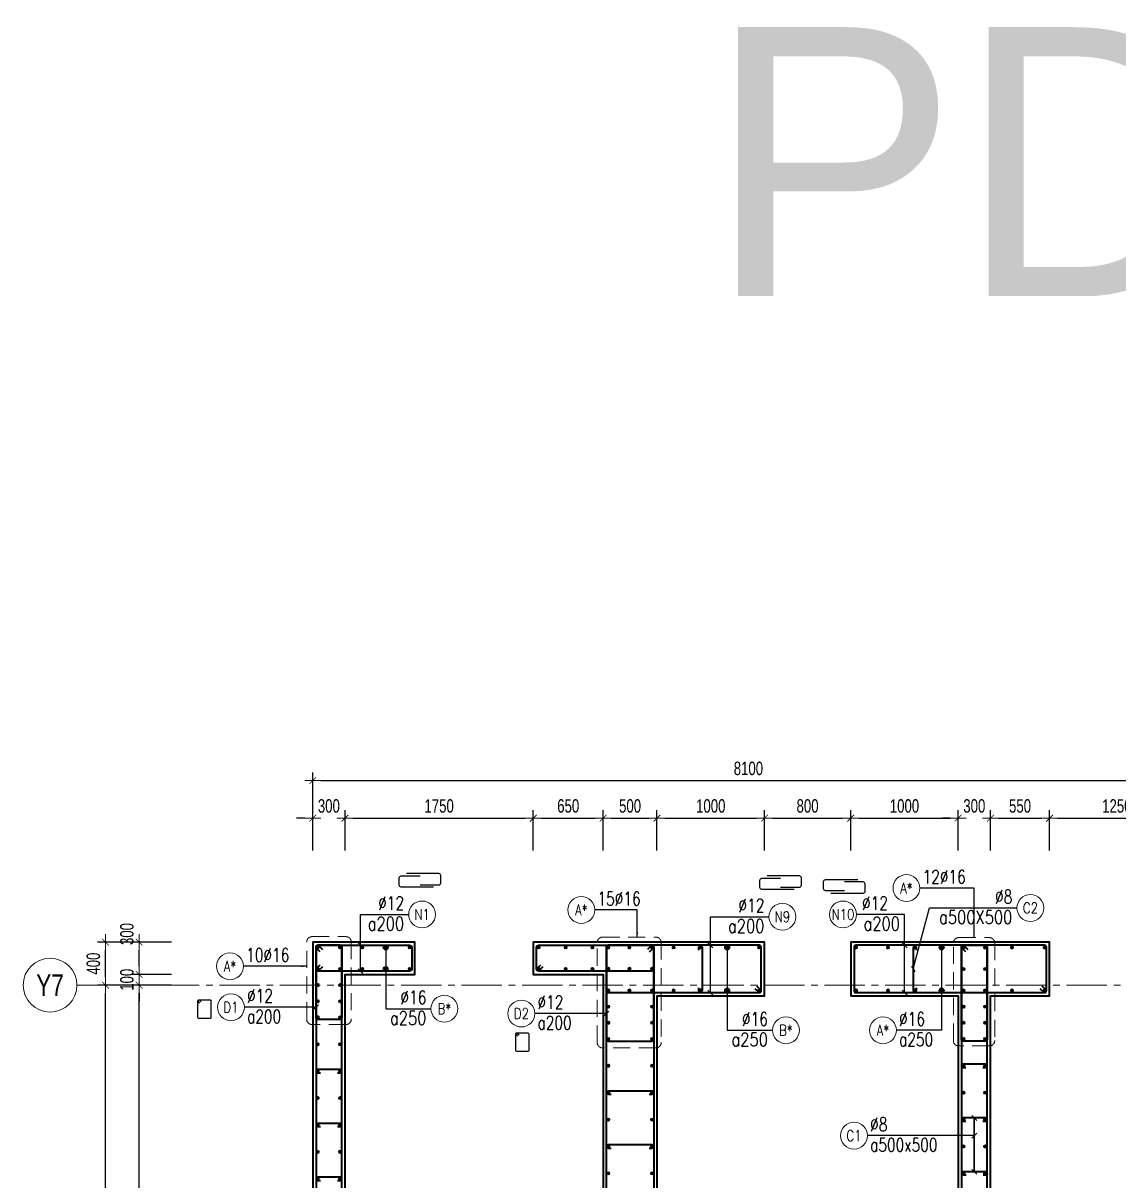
# Model space of a CAD drawing. Header units: millimetres. Extents: x 738475 to 1279438, y -34239 to 156422.
# Drawn here: x 1196735 to 1206921, y 145661 to 156422 of the extents above; entities that cross this region are included whole.
import ezdxf
from ezdxf.enums import TextEntityAlignment as Align

# ---------------------------------------------------------------- set-up
doc = ezdxf.new("R2010")
doc.units = ezdxf.units.MM
doc.header["$MEASUREMENT"] = 0
doc.linetypes.add('HIDDEN2', pattern=[4.7625, 3.175, -1.5875])
doc.linetypes.add('OF_Grid_1$0$CENTER2', pattern=[1.125, 0.75, -0.125, 0.125, -0.125])
doc.layers.get('0').update_dxf_attribs({"lineweight": 20})
doc.layers.get('Defpoints').update_dxf_attribs({"color": 151, "lineweight": 9})
for name, color, linetype, lineweight in [('KC-LEADER', 153, 'Continuous', 18), ('KC-THEP', 6, 'Continuous', 40), ('NDC_S_DIM', 1, 'Continuous', 15), ('NDC_S_ENG TEXT', 2, 'Continuous', 20), ('NDC_S_HIDDEN', 8, 'HIDDEN2', 13), ('NDC_S_LEADER', 1, 'Continuous', 15), ('NDC_S_REBAR', 4, 'Continuous', 35), ('NDC_S_STIRRUP', 4, 'Continuous', 40), ('NDC_S_VN TEXT', 7, 'Continuous', 20), ('NDC_S_WALL', 6, 'Continuous', 35), ('OF_Core wall_1.2(B1-19F)$0$NDC_S_WALL', 6, 'Continuous', 35), ('OF_Grid_1$0$NDC_S_AXIS', 5, 'OF_Grid_1$0$CENTER2', 13), ('OF_Grid_1$0$NDC_S_SYMBOL', 1, 'Continuous', 15), ('OF_Grid_1$0$NDC_S_TEXT SYMBOL', 7, 'Continuous', 20)]:
    doc.layers.add(name, color=color, linetype=linetype, lineweight=lineweight)
doc.layers.add('Leader', color=6, linetype='Continuous')
doc.layers.add('Ligature', color=1, linetype='Continuous')
doc.styles.add('NDC_ARIAL', font='arial.ttf', dxfattribs={"width": 0.85})
doc.styles.add('NDC_DIM', font='', dxfattribs={"width": 0.75})
doc.styles.add('NDC_EN TXT', font='romans.shx', dxfattribs={"width": 0.8})
doc.styles.add('OF_Grid_1$0$NDC_ANNO', font='', dxfattribs={"width": 0.8})
doc.styles.get("Standard").update_dxf_attribs({"font": 'arial.ttf'})
doc.styles.get('NDC_DIM').set_extended_font_data('Dotum')
doc.styles.get('OF_Grid_1$0$NDC_ANNO').set_extended_font_data('Dotum')
doc.dimstyles.new('NDC_1-50', dxfattribs={"dimscale": 50, "dimtxt": 2.5, "dimasz": 1, "dimexe": 1.5, "dimexo": 0, "dimgap": 0.8, "dimtad": 1, "dimdec": 0, "dimdsep": 46, "dimtxsty": 'NDC_ARIAL', "dimblk": 'DIMMARK', "dimcen": 49999.938995, "dimdle": 1.5, "dimclrd": 1, "dimclre": 1, "dimclrt": 3, "dimadec": 0, "dimazin": 0, "dimtfac": 1, "dimtdec": 0, "dimtix": 1, "dimtmove": 2, "dimatfit": 3, "dimfxl": 1, "dimarcsym": 0})
doc.dimstyles.new('NDC_dim_30', dxfattribs={"dimscale": 30, "dimtxt": 2.5, "dimasz": 1.5, "dimexe": 1.5, "dimexo": 2.5, "dimgap": 1, "dimtad": 1, "dimdec": 0, "dimzin": 0, "dimdsep": 46, "dimtxsty": 'NDC_DIM', "dimblk": 'DIMMARK', "dimcen": 0.09, "dimdle": 1.2, "dimclrd": 1, "dimclre": 1, "dimclrt": 3, "dimadec": 0, "dimazin": 0, "dimtfac": 1, "dimtdec": 0, "dimtix": 1, "dimtofl": 0, "dimtmove": 0, "dimatfit": 3, "dimfxl": 6, "dimfxlon": 1, "dimtolj": 1, "dimtzin": 0, "dimarcsym": 0})
doc.dimstyles.new('NDC_dim_50', dxfattribs={"dimscale": 50, "dimtxt": 2.5, "dimasz": 1.5, "dimexe": 1.5, "dimexo": 2.5, "dimgap": 1, "dimtad": 1, "dimdec": 0, "dimzin": 0, "dimdsep": 46, "dimtxsty": 'NDC_DIM', "dimblk": 'DIMMARK', "dimcen": 0.09, "dimdle": 1.2, "dimclrd": 1, "dimclre": 1, "dimclrt": 3, "dimadec": 0, "dimazin": 0, "dimtfac": 1, "dimtdec": 0, "dimtix": 1, "dimtofl": 0, "dimtmove": 0, "dimatfit": 3, "dimfxl": 6, "dimfxlon": 1, "dimtolj": 1, "dimtzin": 0, "dimarcsym": 0})

# ---------------------------------------------------------------- blocks, each defined once
blk = doc.blocks.new('THEP')
at = {"layer": 'KC-LEADER', "color": 6}
blk.add_circle((0, 0), 14, dxfattribs=at)
at = {"layer": 'KC-THEP'}
for p, q in [((-14, 0), (14, 0)), ((10, 10), (-10, -10)), ((-10, 10), (10, -10)), ((0, 14), (0, -14))]:
    blk.add_line(p, q, dxfattribs=at)
blk = doc.blocks.new('DIMMARK')
at = {"layer": 'NDC_S_DIM', "color": 1}
blk.add_line((-1.5, 0), (1, 0), dxfattribs=at)
at = {"layer": 'NDC_S_DIM', "color": 2, "const_width": 0.1}
blk.add_lwpolyline([(-0.42, -0.42), (0.42, 0.42)], dxfattribs=at)
blk = doc.blocks.new('*U13')
blk.add_circle((-2.5, 0), 2.5)
at = {"layer": 'NDC_S_VN TEXT', "color": 3, "style": 'NDC_EN TXT', "width": 0.75}
blk.add_attdef('DK1', (0.5, 0.85), '', height=2.5, dxfattribs=at)
at = {"layer": 'NDC_S_VN TEXT', "color": 7, "style": 'NDC_EN TXT', "width": 0.8}
blk.add_attdef('SH2', text='', height=2, dxfattribs=at).set_placement((-2.5, 0), align=Align.MIDDLE)
blk = doc.blocks.new('*U11')
blk.add_circle((-2.5, 0), 2.5)
at = {"layer": 'NDC_S_VN TEXT', "color": 3, "style": 'NDC_EN TXT', "width": 0.75}
for tag, p in [('DK1', (0.5, 0.85)), ('KC1', (0.5, -2.97))]:
    blk.add_attdef(tag, p, '', height=2.5, dxfattribs=at)
at = {"layer": 'NDC_S_VN TEXT', "color": 7, "style": 'NDC_EN TXT', "width": 0.8}
blk.add_attdef('SH2', text='', height=2, dxfattribs=at).set_placement((-2.5, 0), align=Align.MIDDLE)
blk = doc.blocks.new('*U10')
blk.add_circle((2.5, 0), 2.5)
at = {"layer": 'NDC_S_VN TEXT', "color": 3, "style": 'NDC_EN TXT'}
for tag, width, p in [('DK2', 0.75, (-0.85, 0.85)), ('KC2', 0.8, (-0.85, -2.97))]:
    blk.add_attdef(tag, text='', height=2.5, dxfattribs=dict(at, width=width)).set_placement(p, align=Align.RIGHT)
at = {"layer": 'NDC_S_VN TEXT', "color": 7, "style": 'NDC_EN TXT', "width": 0.8}
blk.add_attdef('SH3', text='', height=2, dxfattribs=at).set_placement((2.5, 0), align=Align.MIDDLE)
blk = doc.blocks.new('A$C72321851')
at = {"layer": 'Ligature'}
for points in [[(-61, -129), (-61, 171, -0.414214), (-43, 189), (26, 189, -0.414214), (43, 171), (43, -4)], [(-40, -4), (-40, -180, 0.414214), (-22, -197), (47, -197, 0.414214), (65, -180), (65, 121)]]:
    blk.add_lwpolyline(points, format="xyb", dxfattribs=at)
blk = doc.blocks.new('*U36')
at = {"layer": 'KC-THEP', "rotation": 9.668564436380946}
blk.add_blockref('THEP', (-100, 0), dxfattribs=at)
at = {"layer": 'KC-THEP', "xscale": -1, "rotation": 350.3314355636191}
blk.add_blockref('THEP', (100, 0), dxfattribs=at)
blk = doc.blocks.new('*U37')
at = {"layer": 'OF_Core wall_1.2(B1-19F)$0$NDC_S_WALL', "color": 0, "linetype": 'ByBlock', "lineweight": -2, "transparency": 16777216}
for p in [(0, 0), (0, -250), (0, -500), (0, -750), (0, -1000)]:
    blk.add_blockref('*U36', p, dxfattribs=at)
blk = doc.blocks.new('*U12')
blk.add_circle((-2.5, 0), 2.5)
at = {"layer": 'NDC_S_VN TEXT', "color": 3, "style": 'NDC_EN TXT', "width": 0.75}
for tag, p in [('DK1', (0.5, 0.85)), ('KC1', (0.5, -2.97))]:
    blk.add_attdef(tag, p, '', height=2.5, dxfattribs=at)
at = {"layer": 'NDC_S_VN TEXT', "color": 7, "style": 'NDC_EN TXT', "width": 0.8}
blk.add_attdef('SH2', text='', height=2, dxfattribs=at).set_placement((-2.5, 0), align=Align.MIDDLE)
blk = doc.blocks.new('*D290')
at = {"layer": 'Defpoints', "color": 0, "transparency": 16777216}
for p in [(1197813, 147480), (1200057, 147480), (1200166, 135880)]:
    blk.add_point(p, dxfattribs=at)
at = {"layer": 'NDC_S_DIM', "color": 1, "lineweight": -2, "transparency": 16777216}
for p, q in [((1198113, 147480), (1197738, 147480)), ((1197813, 135955), (1197813, 147405)), ((1198113, 135880), (1197738, 135880))]:
    blk.add_line(p, q, dxfattribs=at)
at = {"layer": 'NDC_S_DIM', "color": 1, "lineweight": -2, "transparency": 16777216, "xscale": 75, "yscale": 75, "zscale": 75}
for p, rotation in [((1197813, 147480), 90), ((1197813, 135880), 270)]:
    blk.add_blockref('DIMMARK', p, dxfattribs=dict(at, rotation=rotation))
at = {"layer": 'NDC_S_DIM', "color": 3, "transparency": 16777216, "insert": (1197700, 141680), "char_height": 125, "attachment_point": 5, "rotation": 90, "style": 'NDC_DIM'}
blk.add_mtext('\\A1;11600', dxfattribs=at)
blk = doc.blocks.new('*D291')
at = {"layer": 'Defpoints', "color": 0, "transparency": 16777216}
for p in [(1199727, 149032), (1199427, 147699), (1199727, 147399)]:
    blk.add_point(p, dxfattribs=at)
at = {"layer": 'NDC_S_DIM', "color": 1, "lineweight": -2, "transparency": 16777216}
for p, q in [((1199427, 148732), (1199427, 149107)), ((1199727, 148732), (1199727, 149107)), ((1199352, 149032), (1199277, 149032)), ((1199802, 149032), (1199877, 149032))]:
    blk.add_line(p, q, dxfattribs=at)
at = {"layer": 'NDC_S_DIM', "color": 1, "lineweight": -2, "transparency": 16777216, "xscale": 75, "yscale": 75, "zscale": 75}
blk.add_blockref('DIMMARK', (1199427, 149032), dxfattribs=at)
at = {"layer": 'NDC_S_DIM', "color": 1, "lineweight": -2, "transparency": 16777216, "xscale": 75, "yscale": 75, "zscale": 75, "rotation": 180}
blk.add_blockref('DIMMARK', (1199727, 149032), dxfattribs=at)
at = {"layer": 'NDC_S_DIM', "color": 3, "transparency": 16777216, "insert": (1199577, 149145), "char_height": 125, "attachment_point": 5, "style": 'NDC_DIM'}
blk.add_mtext('\\A1;300', dxfattribs=at)
blk = doc.blocks.new('*U15')
at = {"layer": 'OF_Grid_1$0$NDC_S_SYMBOL'}
blk.add_line((5, 0), (9, 0), dxfattribs=at)
blk.add_circle((0, 0), 5, dxfattribs=at)
at = {"layer": 'OF_Grid_1$0$NDC_S_TEXT SYMBOL', "color": 7, "style": 'OF_Grid_1$0$NDC_ANNO', "width": 0.8}
blk.add_attdef('GRID', text='', height=4, rotation=270, dxfattribs=at).set_placement((0, 0), align=Align.MIDDLE)
blk = doc.blocks.new('*D307')
at = {"layer": 'Defpoints', "color": 0, "ltscale": 200, "transparency": 16777216}
for p in [(1207527, 149382), (1199427, 147828), (1207527, 147259)]:
    blk.add_point(p, dxfattribs=at)
at = {"layer": 'NDC_S_DIM', "color": 1, "lineweight": -2, "ltscale": 200, "transparency": 16777216}
for p, q in [((1199427, 149082), (1199427, 149457)), ((1199502, 149382), (1207452, 149382)), ((1207527, 149082), (1207527, 149457))]:
    blk.add_line(p, q, dxfattribs=at)
at = {"layer": 'NDC_S_DIM', "color": 1, "lineweight": -2, "ltscale": 200, "transparency": 16777216, "xscale": 75, "yscale": 75, "zscale": 75, "rotation": 180}
blk.add_blockref('DIMMARK', (1199427, 149382), dxfattribs=at)
at = {"layer": 'NDC_S_DIM', "color": 1, "lineweight": -2, "ltscale": 200, "transparency": 16777216, "xscale": 75, "yscale": 75, "zscale": 75}
blk.add_blockref('DIMMARK', (1207527, 149382), dxfattribs=at)
at = {"layer": 'NDC_S_DIM', "color": 3, "ltscale": 200, "transparency": 16777216, "insert": (1203477, 149494), "char_height": 125, "attachment_point": 5, "style": 'NDC_DIM'}
blk.add_mtext('\\A1;8100', dxfattribs=at)
blk = doc.blocks.new('*D309')
at = {"layer": 'Defpoints', "color": 0, "ltscale": 200, "transparency": 16777216}
for p in [(1197813, 147580), (1199727, 147580), (1200057, 147480)]:
    blk.add_point(p, dxfattribs=at)
at = {"layer": 'NDC_S_DIM', "color": 1, "lineweight": -2, "ltscale": 200, "transparency": 16777216}
for p, q in [((1197813, 147655), (1197813, 147730)), ((1198113, 147580), (1197738, 147580)), ((1198113, 147480), (1197738, 147480)), ((1197813, 147405), (1197813, 147330))]:
    blk.add_line(p, q, dxfattribs=at)
at = {"layer": 'NDC_S_DIM', "color": 1, "lineweight": -2, "ltscale": 200, "transparency": 16777216, "xscale": 75, "yscale": 75, "zscale": 75}
for p, rotation in [((1197813, 147580), 270), ((1197813, 147480), 90)]:
    blk.add_blockref('DIMMARK', p, dxfattribs=dict(at, rotation=rotation))
at = {"layer": 'NDC_S_DIM', "color": 3, "ltscale": 200, "transparency": 16777216, "insert": (1197700, 147530), "char_height": 125, "attachment_point": 5, "rotation": 90, "style": 'NDC_DIM'}
blk.add_mtext('\\A1;100', dxfattribs=at)
blk = doc.blocks.new('*D310')
at = {"layer": 'Defpoints', "color": 0, "ltscale": 200, "transparency": 16777216}
for p in [(1197813, 147880), (1199427, 147880), (1199727, 147580)]:
    blk.add_point(p, dxfattribs=at)
at = {"layer": 'NDC_S_DIM', "color": 1, "lineweight": -2, "ltscale": 200, "transparency": 16777216}
for p, q in [((1198113, 147880), (1197738, 147880)), ((1197813, 147655), (1197813, 147805)), ((1198113, 147580), (1197738, 147580))]:
    blk.add_line(p, q, dxfattribs=at)
at = {"layer": 'NDC_S_DIM', "color": 1, "lineweight": -2, "ltscale": 200, "transparency": 16777216, "xscale": 75, "yscale": 75, "zscale": 75}
for p, rotation in [((1197813, 147880), 90), ((1197813, 147580), 270)]:
    blk.add_blockref('DIMMARK', p, dxfattribs=dict(at, rotation=rotation))
at = {"layer": 'NDC_S_DIM', "color": 3, "ltscale": 200, "transparency": 16777216, "insert": (1197700, 147955), "char_height": 125, "attachment_point": 5, "rotation": 90, "style": 'NDC_DIM'}
blk.add_mtext('\\A1;300', dxfattribs=at)
blk = doc.blocks.new('*D314')
at = {"layer": 'Defpoints', "color": 0, "ltscale": 200, "transparency": 16777216}
for p in [(1197500, 147480), (1199541, 147480), (1199541, 135880)]:
    blk.add_point(p, dxfattribs=at)
at = {"layer": 'NDC_S_DIM', "color": 1, "lineweight": -2, "ltscale": 200, "transparency": 16777216}
for p, q in [((1197800, 147480), (1197425, 147480)), ((1197500, 135955), (1197500, 147405)), ((1197800, 135880), (1197425, 135880))]:
    blk.add_line(p, q, dxfattribs=at)
at = {"layer": 'NDC_S_DIM', "color": 1, "lineweight": -2, "ltscale": 200, "transparency": 16777216, "xscale": 75, "yscale": 75, "zscale": 75}
for p, rotation in [((1197500, 147480), 90), ((1197500, 135880), 270)]:
    blk.add_blockref('DIMMARK', p, dxfattribs=dict(at, rotation=rotation))
at = {"layer": 'NDC_S_DIM', "color": 3, "ltscale": 200, "transparency": 16777216, "insert": (1197388, 141680), "char_height": 125, "attachment_point": 5, "rotation": 90, "style": 'NDC_DIM'}
blk.add_mtext('\\A1;11600', dxfattribs=at)
blk = doc.blocks.new('*D315')
at = {"layer": 'Defpoints', "color": 0, "ltscale": 200, "transparency": 16777216}
for p in [(1197500, 147880), (1199427, 147880), (1199541, 147480)]:
    blk.add_point(p, dxfattribs=at)
at = {"layer": 'NDC_S_DIM', "color": 1, "lineweight": -2, "ltscale": 200, "transparency": 16777216}
for p, q in [((1197800, 147880), (1197425, 147880)), ((1197500, 147555), (1197500, 147805)), ((1197800, 147480), (1197425, 147480))]:
    blk.add_line(p, q, dxfattribs=at)
at = {"layer": 'NDC_S_DIM', "color": 1, "lineweight": -2, "ltscale": 200, "transparency": 16777216, "xscale": 75, "yscale": 75, "zscale": 75}
for p, rotation in [((1197500, 147880), 90), ((1197500, 147480), 270)]:
    blk.add_blockref('DIMMARK', p, dxfattribs=dict(at, rotation=rotation))
at = {"layer": 'NDC_S_DIM', "color": 3, "ltscale": 200, "transparency": 16777216, "insert": (1197388, 147680), "char_height": 125, "attachment_point": 5, "rotation": 90, "style": 'NDC_DIM'}
blk.add_mtext('\\A1;400', dxfattribs=at)
blk = doc.blocks.new('*D323')
at = {"layer": 'Defpoints', "color": 0, "ltscale": 200, "transparency": 16777216}
for p in [(1201477, 149032), (1201477, 147880), (1199727, 147399)]:
    blk.add_point(p, dxfattribs=at)
at = {"layer": 'NDC_S_DIM', "color": 1, "lineweight": -2, "ltscale": 200, "transparency": 16777216}
for p, q in [((1199727, 148732), (1199727, 149107)), ((1201477, 148732), (1201477, 149107)), ((1199802, 149032), (1201402, 149032))]:
    blk.add_line(p, q, dxfattribs=at)
at = {"layer": 'NDC_S_DIM', "color": 1, "lineweight": -2, "ltscale": 200, "transparency": 16777216, "xscale": 75, "yscale": 75, "zscale": 75, "rotation": 180}
blk.add_blockref('DIMMARK', (1199727, 149032), dxfattribs=at)
at = {"layer": 'NDC_S_DIM', "color": 1, "lineweight": -2, "ltscale": 200, "transparency": 16777216, "xscale": 75, "yscale": 75, "zscale": 75}
blk.add_blockref('DIMMARK', (1201477, 149032), dxfattribs=at)
at = {"layer": 'NDC_S_DIM', "color": 3, "ltscale": 200, "transparency": 16777216, "insert": (1200602, 149145), "char_height": 125, "attachment_point": 5, "style": 'NDC_DIM'}
blk.add_mtext('\\A1;1750', dxfattribs=at)
blk = doc.blocks.new('*D324')
at = {"layer": 'Defpoints', "color": 0, "ltscale": 200, "transparency": 16777216}
for p in [(1202127, 149032), (1201477, 147880), (1202127, 147580)]:
    blk.add_point(p, dxfattribs=at)
at = {"layer": 'NDC_S_DIM', "color": 1, "lineweight": -2, "ltscale": 200, "transparency": 16777216}
for p, q in [((1201477, 148732), (1201477, 149107)), ((1202127, 148732), (1202127, 149107)), ((1201552, 149032), (1202052, 149032))]:
    blk.add_line(p, q, dxfattribs=at)
at = {"layer": 'NDC_S_DIM', "color": 1, "lineweight": -2, "ltscale": 200, "transparency": 16777216, "xscale": 75, "yscale": 75, "zscale": 75, "rotation": 180}
blk.add_blockref('DIMMARK', (1201477, 149032), dxfattribs=at)
at = {"layer": 'NDC_S_DIM', "color": 1, "lineweight": -2, "ltscale": 200, "transparency": 16777216, "xscale": 75, "yscale": 75, "zscale": 75}
blk.add_blockref('DIMMARK', (1202127, 149032), dxfattribs=at)
at = {"layer": 'NDC_S_DIM', "color": 3, "ltscale": 200, "transparency": 16777216, "insert": (1201802, 149145), "char_height": 125, "attachment_point": 5, "style": 'NDC_DIM'}
blk.add_mtext('\\A1;650', dxfattribs=at)
blk = doc.blocks.new('*D325')
at = {"layer": 'Defpoints', "color": 0, "ltscale": 200, "transparency": 16777216}
for p in [(1202627, 149032), (1202127, 147580), (1202627, 147380)]:
    blk.add_point(p, dxfattribs=at)
at = {"layer": 'NDC_S_DIM', "color": 1, "lineweight": -2, "ltscale": 200, "transparency": 16777216}
for p, q in [((1202127, 148732), (1202127, 149107)), ((1202627, 148732), (1202627, 149107)), ((1202202, 149032), (1202552, 149032))]:
    blk.add_line(p, q, dxfattribs=at)
at = {"layer": 'NDC_S_DIM', "color": 1, "lineweight": -2, "ltscale": 200, "transparency": 16777216, "xscale": 75, "yscale": 75, "zscale": 75, "rotation": 180}
blk.add_blockref('DIMMARK', (1202127, 149032), dxfattribs=at)
at = {"layer": 'NDC_S_DIM', "color": 1, "lineweight": -2, "ltscale": 200, "transparency": 16777216, "xscale": 75, "yscale": 75, "zscale": 75}
blk.add_blockref('DIMMARK', (1202627, 149032), dxfattribs=at)
at = {"layer": 'NDC_S_DIM', "color": 3, "ltscale": 200, "transparency": 16777216, "insert": (1202377, 149145), "char_height": 125, "attachment_point": 5, "style": 'NDC_DIM'}
blk.add_mtext('\\A1;500', dxfattribs=at)
blk = doc.blocks.new('*D326')
at = {"layer": 'Defpoints', "color": 0, "ltscale": 200, "transparency": 16777216}
for p in [(1203627, 149032), (1202627, 147380), (1203627, 147380)]:
    blk.add_point(p, dxfattribs=at)
at = {"layer": 'NDC_S_DIM', "color": 1, "lineweight": -2, "ltscale": 200, "transparency": 16777216}
for p, q in [((1202627, 148732), (1202627, 149107)), ((1203627, 148732), (1203627, 149107)), ((1202702, 149032), (1203552, 149032))]:
    blk.add_line(p, q, dxfattribs=at)
at = {"layer": 'NDC_S_DIM', "color": 1, "lineweight": -2, "ltscale": 200, "transparency": 16777216, "xscale": 75, "yscale": 75, "zscale": 75, "rotation": 180}
blk.add_blockref('DIMMARK', (1202627, 149032), dxfattribs=at)
at = {"layer": 'NDC_S_DIM', "color": 1, "lineweight": -2, "ltscale": 200, "transparency": 16777216, "xscale": 75, "yscale": 75, "zscale": 75}
blk.add_blockref('DIMMARK', (1203627, 149032), dxfattribs=at)
at = {"layer": 'NDC_S_DIM', "color": 3, "ltscale": 200, "transparency": 16777216, "insert": (1203127, 149145), "char_height": 125, "attachment_point": 5, "style": 'NDC_DIM'}
blk.add_mtext('\\A1;1000', dxfattribs=at)
blk = doc.blocks.new('*D327')
at = {"layer": 'Defpoints', "color": 0, "ltscale": 200, "transparency": 16777216}
for p in [(1204428, 149032), (1203627, 147380), (1204428, 147380)]:
    blk.add_point(p, dxfattribs=at)
at = {"layer": 'NDC_S_DIM', "color": 1, "lineweight": -2, "ltscale": 200, "transparency": 16777216}
for p, q in [((1203627, 148732), (1203627, 149107)), ((1204428, 148732), (1204428, 149107)), ((1203702, 149032), (1204353, 149032))]:
    blk.add_line(p, q, dxfattribs=at)
at = {"layer": 'NDC_S_DIM', "color": 1, "lineweight": -2, "ltscale": 200, "transparency": 16777216, "xscale": 75, "yscale": 75, "zscale": 75, "rotation": 180}
blk.add_blockref('DIMMARK', (1203627, 149032), dxfattribs=at)
at = {"layer": 'NDC_S_DIM', "color": 1, "lineweight": -2, "ltscale": 200, "transparency": 16777216, "xscale": 75, "yscale": 75, "zscale": 75}
blk.add_blockref('DIMMARK', (1204428, 149032), dxfattribs=at)
at = {"layer": 'NDC_S_DIM', "color": 3, "ltscale": 200, "transparency": 16777216, "insert": (1204027, 149145), "char_height": 125, "attachment_point": 5, "style": 'NDC_DIM'}
blk.add_mtext('\\A1;800', dxfattribs=at)
blk = doc.blocks.new('*D328')
at = {"layer": 'Defpoints', "color": 0, "ltscale": 200, "transparency": 16777216}
for p in [(1205427, 149032), (1204428, 147380), (1205427, 147380)]:
    blk.add_point(p, dxfattribs=at)
at = {"layer": 'NDC_S_DIM', "color": 1, "lineweight": -2, "ltscale": 200, "transparency": 16777216}
for p, q in [((1204428, 148732), (1204428, 149107)), ((1205427, 148732), (1205427, 149107)), ((1204503, 149032), (1205352, 149032))]:
    blk.add_line(p, q, dxfattribs=at)
at = {"layer": 'NDC_S_DIM', "color": 1, "lineweight": -2, "ltscale": 200, "transparency": 16777216, "xscale": 75, "yscale": 75, "zscale": 75, "rotation": 180}
blk.add_blockref('DIMMARK', (1204428, 149032), dxfattribs=at)
at = {"layer": 'NDC_S_DIM', "color": 1, "lineweight": -2, "ltscale": 200, "transparency": 16777216, "xscale": 75, "yscale": 75, "zscale": 75}
blk.add_blockref('DIMMARK', (1205427, 149032), dxfattribs=at)
at = {"layer": 'NDC_S_DIM', "color": 3, "ltscale": 200, "transparency": 16777216, "insert": (1204928, 149145), "char_height": 125, "attachment_point": 5, "style": 'NDC_DIM'}
blk.add_mtext('\\A1;1000', dxfattribs=at)
blk = doc.blocks.new('*D329')
at = {"layer": 'Defpoints', "color": 0, "ltscale": 200, "transparency": 16777216}
for p in [(1205727, 149032), (1205427, 147380), (1205727, 147380)]:
    blk.add_point(p, dxfattribs=at)
at = {"layer": 'NDC_S_DIM', "color": 1, "lineweight": -2, "ltscale": 200, "transparency": 16777216}
for p, q in [((1205427, 148732), (1205427, 149107)), ((1205727, 148732), (1205727, 149107)), ((1205352, 149032), (1205277, 149032)), ((1205802, 149032), (1205877, 149032))]:
    blk.add_line(p, q, dxfattribs=at)
at = {"layer": 'NDC_S_DIM', "color": 1, "lineweight": -2, "ltscale": 200, "transparency": 16777216, "xscale": 75, "yscale": 75, "zscale": 75}
blk.add_blockref('DIMMARK', (1205427, 149032), dxfattribs=at)
at = {"layer": 'NDC_S_DIM', "color": 1, "lineweight": -2, "ltscale": 200, "transparency": 16777216, "xscale": 75, "yscale": 75, "zscale": 75, "rotation": 180}
blk.add_blockref('DIMMARK', (1205727, 149032), dxfattribs=at)
at = {"layer": 'NDC_S_DIM', "color": 3, "ltscale": 200, "transparency": 16777216, "insert": (1205577, 149145), "char_height": 125, "attachment_point": 5, "style": 'NDC_DIM'}
blk.add_mtext('\\A1;300', dxfattribs=at)
blk = doc.blocks.new('*D330')
at = {"layer": 'Defpoints', "color": 0, "ltscale": 200, "transparency": 16777216}
for p in [(1206277, 149032), (1205727, 147380), (1206277, 147380)]:
    blk.add_point(p, dxfattribs=at)
at = {"layer": 'NDC_S_DIM', "color": 1, "lineweight": -2, "ltscale": 200, "transparency": 16777216}
for p, q in [((1205727, 148732), (1205727, 149107)), ((1206277, 148732), (1206277, 149107)), ((1205802, 149032), (1206202, 149032))]:
    blk.add_line(p, q, dxfattribs=at)
at = {"layer": 'NDC_S_DIM', "color": 1, "lineweight": -2, "ltscale": 200, "transparency": 16777216, "xscale": 75, "yscale": 75, "zscale": 75, "rotation": 180}
blk.add_blockref('DIMMARK', (1205727, 149032), dxfattribs=at)
at = {"layer": 'NDC_S_DIM', "color": 1, "lineweight": -2, "ltscale": 200, "transparency": 16777216, "xscale": 75, "yscale": 75, "zscale": 75}
blk.add_blockref('DIMMARK', (1206277, 149032), dxfattribs=at)
at = {"layer": 'NDC_S_DIM', "color": 3, "ltscale": 200, "transparency": 16777216, "insert": (1206002, 149145), "char_height": 125, "attachment_point": 5, "style": 'NDC_DIM'}
blk.add_mtext('\\A1;550', dxfattribs=at)
blk = doc.blocks.new('*D331')
at = {"layer": 'Defpoints', "color": 0, "ltscale": 200, "transparency": 16777216}
for p in [(1207527, 149032), (1207527, 147480), (1206277, 147380)]:
    blk.add_point(p, dxfattribs=at)
at = {"layer": 'NDC_S_DIM', "color": 1, "lineweight": -2, "ltscale": 200, "transparency": 16777216}
for p, q in [((1206277, 148732), (1206277, 149107)), ((1207527, 148732), (1207527, 149107)), ((1206352, 149032), (1207452, 149032))]:
    blk.add_line(p, q, dxfattribs=at)
at = {"layer": 'NDC_S_DIM', "color": 1, "lineweight": -2, "ltscale": 200, "transparency": 16777216, "xscale": 75, "yscale": 75, "zscale": 75, "rotation": 180}
blk.add_blockref('DIMMARK', (1206277, 149032), dxfattribs=at)
at = {"layer": 'NDC_S_DIM', "color": 1, "lineweight": -2, "ltscale": 200, "transparency": 16777216, "xscale": 75, "yscale": 75, "zscale": 75}
blk.add_blockref('DIMMARK', (1207527, 149032), dxfattribs=at)
at = {"layer": 'NDC_S_DIM', "color": 3, "ltscale": 200, "transparency": 16777216, "insert": (1206902, 149145), "char_height": 125, "attachment_point": 5, "style": 'NDC_DIM'}
blk.add_mtext('\\A1;1250', dxfattribs=at)

msp = doc.modelspace()

# ---------------------------------------------------------------- linework, layer by layer
at = {"layer": 'Ligature'}
for points in [[(1198378.625, 147313.596), (1198362.659, 147329.562, -0.668178638), (1198368.432, 147343.5), (1198473.061, 147343.5, -0.414213562), (1198481.226, 147335.335), (1198481.226, 147178.227, -0.414213562), (1198473.061, 147170.063), (1198368.432, 147170.063, -0.414213562), (1198360.267, 147178.227), (1198360.267, 147335.335, -0.668178638), (1198374.205, 147341.108), (1198390.171, 147325.142)], [(1201333.104, 147005.932), (1201317.138, 147021.898, -0.668178638), (1201322.911, 147035.836), (1201427.54, 147035.836, -0.414213562), (1201435.705, 147027.671), (1201435.705, 146870.564, -0.414213562), (1201427.54, 146862.399), (1201322.911, 146862.399, -0.414213562), (1201314.746, 146870.564), (1201314.746, 147027.671, -0.668178638), (1201328.685, 147033.445), (1201344.651, 147017.479)]]:
    msp.add_lwpolyline(points, format="xyb", dxfattribs=at)
at = {"layer": 'NDC_S_HIDDEN', "ltscale": 50}
for points in [[(1199420.981, 147930.88), (1199735.353, 147930.88, -0.414213562), (1199785.353, 147880.88), (1199785.353, 147163.851, -0.414213562), (1199735.353, 147113.851), (1199420.981, 147113.851, -0.414213562), (1199370.981, 147163.851), (1199370.981, 147880.88, -0.414213562)], [(1202121.498, 147926.333), (1202616.222, 147926.333, -0.414213562), (1202666.222, 147876.333), (1202666.222, 146946.238, -0.414213562), (1202616.222, 146896.238), (1202121.498, 146896.238, -0.414213562), (1202071.498, 146946.238), (1202071.498, 147876.333, -0.414213562)], [(1205432.445, 147921.715), (1205716.706, 147921.715, -0.414213562), (1205766.706, 147871.715), (1205766.706, 146964.3, -0.414213562), (1205716.706, 146914.3), (1205432.445, 146914.3, -0.414213562), (1205382.445, 146964.3), (1205382.445, 147871.715, -0.414213562)]]:
    msp.add_lwpolyline(points, format="xyb", close=True, dxfattribs=at)
at = {"layer": 'NDC_S_REBAR'}
for points in [[(1203015.998, 147805.175), (1203015.998, 147830.175, -1), (1203045.998, 147830.175), (1203045.998, 147430.175, -1), (1203015.998, 147430.175), (1203015.998, 147455.175)], [(1205038.974, 147805.175), (1205038.974, 147830.175, 1), (1205008.974, 147830.175), (1205008.974, 147430.175, 1), (1205038.974, 147430.175), (1205038.974, 147455.175)], [(1199655.998, 146665.175), (1199680.998, 146665.175, 1), (1199680.998, 146695.175), (1199473.974, 146695.175, 1), (1199473.974, 146665.175), (1199498.974, 146665.175)], [(1205654.884, 146715.358), (1205679.884, 146715.358, 1), (1205679.884, 146745.358), (1205472.86, 146745.358, 1), (1205472.86, 146715.358), (1205497.86, 146715.358)], [(1202555.998, 146465.175), (1202580.998, 146465.175, 1), (1202580.998, 146495.175), (1202175.529, 146495.175, 1), (1202175.529, 146465.175), (1202200.529, 146465.175)], [(1205654.884, 146215.358), (1205679.884, 146215.358, 1), (1205679.884, 146245.358), (1205472.86, 146245.358, 1), (1205472.86, 146215.358), (1205497.86, 146215.358)], [(1199655.998, 146165.175), (1199680.998, 146165.175, 1), (1199680.998, 146195.175), (1199473.974, 146195.175, 1), (1199473.974, 146165.175), (1199498.974, 146165.175)], [(1202555.998, 145965.175), (1202580.998, 145965.175, 1), (1202580.998, 145995.175), (1202175.529, 145995.175, 1), (1202175.529, 145965.175), (1202200.529, 145965.175)], [(1205658.71, 145715.358), (1205683.71, 145715.358, 1), (1205683.71, 145745.358), (1205476.686, 145745.358, 1), (1205476.686, 145715.358), (1205501.686, 145715.358)], [(1199655.998, 145665.175), (1199680.998, 145665.175, 1), (1199680.998, 145695.175), (1199473.974, 145695.175, 1), (1199473.974, 145665.175), (1199498.974, 145665.175)]]:
    msp.add_lwpolyline(points, format="xyb", dxfattribs=at)
at = {"layer": 'NDC_S_STIRRUP'}
for points in [[(1199497.486, 135570.175), (1199457.486, 135530.175, 0.414213562), (1199477.486, 135510.175), (1199677.486, 135510.175, 0.414213562), (1199697.486, 135530.175), (1199697.486, 147830.175, 0.414213562), (1199677.486, 147850.175), (1199477.486, 147850.175, 0.414213562), (1199457.486, 147830.175), (1199457.486, 135530.175, 0.414213562), (1199477.486, 135510.175), (1199517.486, 135550.175)], [(1199497.486, 147790.175), (1199457.486, 147830.175, -0.414213562), (1199477.486, 147850.175), (1199677.486, 147850.175, -0.414213562), (1199697.486, 147830.175), (1199697.486, 147180.175, -0.414213562), (1199677.486, 147160.175), (1199477.486, 147160.175, -0.414213562), (1199457.486, 147180.175), (1199457.486, 147830.175, -0.414213562), (1199477.486, 147850.175), (1199517.486, 147810.175)], [(1199517.486, 147650.175), (1199477.486, 147610.175, -0.414213562), (1199457.486, 147630.175), (1199457.486, 147830.175, -0.414213562), (1199477.486, 147850.175), (1200327.486, 147850.175, -0.414213562), (1200347.486, 147830.175), (1200347.486, 147630.175, -0.414357585), (1200327.486, 147610.175), (1199477.486, 147610.175, -0.414213562), (1199457.486, 147630.175), (1199497.486, 147670.175)], [(1201567.486, 147650.175), (1201527.486, 147610.175, -0.414213562), (1201507.486, 147630.175), (1201507.486, 147830.175, -0.414213562), (1201527.486, 147850.175), (1202577.486, 147850.175, -0.414213562), (1202597.486, 147830.175), (1202597.486, 147630.175, -0.414357585), (1202577.486, 147610.175), (1201527.486, 147610.175, -0.414213562), (1201507.486, 147630.175), (1201547.486, 147670.175)], [(1202557.486, 147790.175), (1202597.486, 147830.175, 0.414213562), (1202577.486, 147850.175), (1202177.486, 147850.175, 0.414213562), (1202157.486, 147830.175), (1202157.486, 146980.358, 0.414213562), (1202177.486, 146960.358), (1202577.486, 146960.358, 0.414213562), (1202597.486, 146980.358), (1202597.486, 147830.175, 0.414213562), (1202577.486, 147850.175), (1202537.486, 147810.175)], [(1202167.486, 138311.525), (1202157.486, 138281.525), (1202157.486, 147830.175, -0.414213562), (1202177.486, 147850.175), (1202577.486, 147850.175, -0.414213562), (1202597.486, 147830.175), (1202597.486, 144580.85), (1202597.486, 144580.85)], [(1203536.316, 147450.175), (1203576.316, 147410.175, 0.414213562), (1203596.316, 147430.175), (1203596.316, 147830.175, 0.414213562), (1203576.316, 147850.175), (1202177.486, 147850.175, 0.414213562), (1202157.486, 147830.175), (1202157.486, 147430.175, 0.414213562), (1202177.486, 147410.175), (1203576.316, 147410.175, 0.414213562), (1203596.316, 147430.175), (1203556.316, 147470.175)], [(1206187.486, 147450.175), (1206227.486, 147410.175, 0.414213562), (1206247.486, 147430.175), (1206247.486, 147830.175, 0.414213562), (1206227.486, 147850.175), (1204478.656, 147850.175, 0.414213562), (1204458.656, 147830.175), (1204458.656, 147430.175, 0.414213562), (1204478.656, 147410.175), (1206227.486, 147410.175, 0.414213562), (1206247.486, 147430.175), (1206207.486, 147470.175)], [(1205496.686, 147790.175), (1205456.686, 147830.175, -0.414213562), (1205476.686, 147850.175), (1205676.686, 147850.175, -0.414213562), (1205696.686, 147830.175), (1205696.686, 146980.358, -0.414213562), (1205676.686, 146960.358), (1205476.686, 146960.358, -0.414213562), (1205456.686, 146980.358), (1205456.686, 147830.175, -0.414213562), (1205476.686, 147850.175), (1205516.686, 147810.175)], [(1205496.686, 137470.175), (1205456.686, 137430.175, 0.414213562), (1205476.686, 137410.175), (1205676.686, 137410.175, 0.414213562), (1205696.686, 137430.175), (1205696.686, 147830.175, 0.414213562), (1205676.686, 147850.175), (1205476.686, 147850.175, 0.414213562), (1205456.686, 147830.175), (1205456.686, 137430.175, 0.414213562), (1205476.686, 137410.175), (1205516.686, 137450.175)]]:
    msp.add_lwpolyline(points, format="xyb", dxfattribs=at)
at = {"layer": 'NDC_S_WALL', "ltscale": 200}
for points in [[(1199727.486, 135780.175), (1199727.486, 147580.175), (1200377.486, 147580.175), (1200377.486, 147880.175), (1199427.486, 147880.175), (1199427.486, 135480.175)], [(1202627.486, 143330.175), (1202627.486, 147380.175), (1203626.316, 147380.175), (1203626.316, 147880.175), (1201477.486, 147880.175), (1201477.486, 147580.175), (1202127.486, 147580.175), (1202127.486, 135780.175)], [(1205727.486, 137380.175), (1205727.486, 147380.175), (1206277.486, 147380.175), (1206277.486, 147880.175), (1204428.656, 147880.175), (1204428.656, 147380.175), (1205427.486, 147380.175), (1205427.486, 143330.175)]]:
    msp.add_lwpolyline(points, dxfattribs=at)
at = {"layer": 'OF_Grid_1$0$NDC_S_AXIS', "ltscale": 500}
msp.add_line((1197435.003, 147480.175), (1216055.591, 147480.175), dxfattribs=at)

# ---------------------------------------------------------------- block references
at = {"layer": 'KC-THEP'}
for p, rotation in [((1199473.974, 147830.175), 189.6685644363809), ((1202175.529, 147830.175), 189.6685644363809), ((1202371.136, 147830.175), 189.6685644363809), ((1204478.656, 147830.175), 189.6685644363809), ((1204773.974, 147830.175), 189.6685644363809), ((1205023.974, 147830.175), 189.6685644363809), ((1205273.974, 147830.175), 189.6685644363809), ((1205676.686, 147830.175), 189.6685644363809), ((1205926.686, 147830.175), 189.6685644363809), ((1206231.173, 147830.175), 189.6685644363809), ((1199680.998, 147630.175), 9.668564436380946), ((1199886.894, 147630.175), 9.668564436380946), ((1200105.515, 147630.175), 9.668564436380946), ((1200327.491, 147630.17), 9.668564436380926), ((1201527.486, 147630.175), 9.668564436380926), ((1201777.486, 147630.175), 9.668564436380926), ((1202027.486, 147630.175), 9.668564436380926), ((1202580.998, 147631.879), 9.668564436380946), ((1205476.686, 147629.217), 9.668564436380946), ((1199680.998, 147480.175), 9.668564436380946), ((1202580.998, 147430.175), 9.668564436380946), ((1202780.998, 147430.175), 9.668564436380946), ((1203030.998, 147430.175), 9.668564436380946), ((1203280.998, 147430.175), 9.668564436380946), ((1203576.316, 147430.175), 9.668564436380946), ((1205476.686, 147430.175), 9.668564436380946), ((1199680.998, 147330.175), 9.668564436380946), ((1202580.998, 147280.175), 9.668564436380946), ((1205476.686, 147280.175), 9.668564436380946), ((1199680.998, 147180.175), 9.668564436380946), ((1202580.998, 147130.175), 9.668564436380946), ((1205476.686, 147130.175), 9.668564436380946), ((1202580.998, 146980.175), 9.668564436380926), ((1205476.686, 146980.358), 9.668564436380946), ((1199473.974, 146930.175), 189.6685644363809), ((1199473.974, 146680.175), 189.6685644363809), ((1202580.998, 146730.175), 9.668564436380926), ((1202580.998, 146480.175), 9.668564436380926), ((1199473.974, 146430.175), 189.6685644363809), ((1202580.998, 146230.175), 9.668564436380926), ((1199473.974, 146180.175), 189.6685644363809), ((1199473.974, 145930.175), 189.6685644363809), ((1202580.998, 145980.175), 9.668564436380926), ((1202580.998, 145730.175), 9.668564436380926), ((1199473.974, 145680.175), 189.6685644363809)]:
    msp.add_blockref('THEP', p, dxfattribs=dict(at, rotation=rotation))
at = {"layer": 'KC-THEP', "xscale": -1}
for p, rotation in [((1199680.998, 147830.175), 170.331435563619), ((1199886.894, 147830.175), 170.331435563619), ((1200105.515, 147830.175), 170.331435563619), ((1200327.491, 147830.17), 170.331435563619), ((1201527.486, 147830.175), 170.331435563619), ((1201777.486, 147830.175), 170.331435563619), ((1202027.486, 147830.175), 170.331435563619), ((1202580.998, 147830.175), 170.331435563619), ((1202780.998, 147830.175), 170.331435563619), ((1203030.998, 147830.175), 170.331435563619), ((1203280.998, 147830.175), 170.331435563619), ((1203576.316, 147830.175), 170.331435563619), ((1205476.686, 147830.175), 170.331435563619), ((1199473.974, 147630.175), 350.3314355636191), ((1202175.529, 147631.879), 350.3314355636191), ((1202371.136, 147631.879), 350.3314355636191), ((1205676.686, 147629.217), 350.3314355636191), ((1199473.974, 147480.175), 350.3314355636191), ((1202175.529, 147430.175), 350.3314355636191), ((1202371.136, 147430.175), 350.3314355636191), ((1204478.656, 147430.175), 350.3314355636191), ((1204773.974, 147430.175), 350.3314355636191), ((1205023.974, 147430.175), 350.3314355636191), ((1205273.974, 147430.175), 350.3314355636191), ((1205676.686, 147430.175), 350.3314355636191), ((1205926.686, 147430.175), 350.3314355636191), ((1206231.173, 147430.175), 350.3314355636191), ((1199473.974, 147330.175), 350.3314355636191), ((1202175.529, 147280.175), 350.3314355636191), ((1205676.686, 147280.175), 350.3314355636191), ((1199473.974, 147180.175), 350.3314355636191), ((1202175.529, 147130.175), 350.3314355636191), ((1205676.686, 147130.175), 350.3314355636191), ((1202175.529, 146980.175), 350.3314355636192), ((1205676.686, 146980.358), 350.3314355636191), ((1199680.998, 146930.175), 170.331435563619), ((1199680.998, 146680.175), 170.331435563619), ((1202175.529, 146730.175), 350.3314355636192), ((1202175.529, 146480.175), 350.3314355636192), ((1199680.998, 146430.175), 170.331435563619), ((1202175.529, 146230.175), 350.3314355636192), ((1199680.998, 146180.175), 170.331435563619), ((1199680.998, 145930.175), 170.331435563619), ((1202175.529, 145980.175), 350.3314355636192), ((1202175.529, 145730.175), 350.3314355636192), ((1199680.998, 145680.175), 170.331435563619)]:
    msp.add_blockref('THEP', p, dxfattribs=dict(at, rotation=rotation))
at = {"layer": 'Leader', "rotation": 89.99999999999997}
for p in [(1200420.35, 148451.848), (1203772.876, 148430.321)]:
    msp.add_blockref('A$C72321851', p, dxfattribs=at)
at = {"layer": 'Leader', "xscale": -1, "rotation": 270.0000000000001}
msp.add_blockref('A$C72321851', (1204373.318, 148396.614), dxfattribs=at)
at = {"layer": 'NDC_S_VN TEXT', "xscale": 50, "yscale": 50, "zscale": 50}
for name, p, values in [('*U13', (1205071.143, 148381.87), {'SH2': 'A*', 'DK1': '12%%C16'}), ('*U10', (1200318.929, 148137.023), {'SH3': 'N1', 'DK2': '%%C12', 'KC2': 'a200'}), ('*U13', (1202048.454, 148179.055), {'SH2': 'A*', 'DK1': '15%%C16'}), ('*U10', (1205973.317, 148197.517), {'SH3': 'C2', 'DK2': '%%c8', 'KC2': 'a500X500'}), ('*U10', (1203668.175, 148115.453), {'SH3': 'N9', 'DK2': '%%C12', 'KC2': 'a200'}), ('*U13', (1198782.853, 147655.538), {'SH2': 'A*', 'DK1': '10%%C16'}), ('*U11', (1198791.549, 147274.597), {'SH2': 'D1', 'DK1': '%%C12', 'KC1': 'a200'}), ('*U10', (1200526.126, 147260.462), {'SH3': 'B*', 'DK2': '%%C16', 'KC2': 'a250'}), ('*U11', (1201491.549, 147216.29), {'SH2': 'D2', 'DK1': '%%C12', 'KC1': 'a200'}), ('*U10', (1203700.611, 147060.462), {'SH3': 'B*', 'DK2': '%%C16', 'KC2': 'a250'}), ('*U11', (1204852.364, 147060.462), {'SH2': 'A*', 'DK1': '%%C16', 'KC1': 'a250'}), ('*U12', (1204583.373, 146080.996), {'SH2': 'C1', 'DK1': '%%c8', 'KC1': 'a500x500'})]:
    msp.add_blockref(name, p, dxfattribs=at).add_auto_attribs(values)
at = {"layer": 'NDC_S_VN TEXT'}
ref = msp.add_blockref('*U10', (1204481.667, 148137.023), dxfattribs=dict(at, xscale=-50, yscale=50, zscale=50))
ref.add_attrib('SH3', 'N10', dxfattribs={"color": 7, "height": 100, "style": 'NDC_EN TXT', "width": 0.8}).set_placement((1204356.667, 148137.023), align=Align.MIDDLE)
ref.add_attrib('DK2', '%%C12', dxfattribs={"color": 3, "height": 125, "style": 'NDC_EN TXT', "width": 0.75}).set_placement((1204774.167, 148179.298), align=Align.RIGHT)
ref.add_attrib('KC2', 'a200', dxfattribs={"color": 3, "height": 125, "style": 'NDC_EN TXT', "width": 0.8}).set_placement((1204886.072, 147988.395), align=Align.RIGHT)
at = {"layer": 'OF_Core wall_1.2(B1-19F)$0$NDC_S_WALL'}
msp.add_blockref('*U37', (1205576.686, 146730.358), dxfattribs=at)
at = {"layer": 'OF_Grid_1$0$NDC_S_AXIS'}
ref = msp.add_blockref('*U15', (1196985.003, 147480.175), dxfattribs=dict(at, xscale=50, yscale=50, zscale=50))
ref.add_attrib('GRID', 'Y7', dxfattribs={"layer": 'OF_Grid_1$0$NDC_S_TEXT SYMBOL', "color": 7, "height": 200, "style": 'OF_Grid_1$0$NDC_ANNO', "width": 0.8}).set_placement((1196985.003, 147480.175), align=Align.MIDDLE)

# ---------------------------------------------------------------- texts
at = {"layer": 'NDC_S_ENG TEXT'}
msp.add_text('PD-S-81.03', height=2500, dxfattribs=at).set_placement((1203095.111, 153884.515))

# ---------------------------------------------------------------- dimensions: what is measured, and where the dimension line sits
at = {"layer": 'NDC_S_DIM', "ltscale": 200}
dim = msp.add_linear_dim(base=(1207527.486, 149381.667), p1=(1199427.486, 147827.67), p2=(1207527.486, 147258.756), dimstyle='NDC_dim_50', dxfattribs=at)
dim.commit()
dim.dimension.update_dxf_attribs({"geometry": '*D307', "text_midpoint": (1203477.486, 149494.252)})
at = {"layer": 'NDC_S_DIM'}
dim = msp.add_linear_dim(base=(1199727.486, 149031.926), p1=(1199427.486, 147699.249), p2=(1199727.486, 147399.249), dimstyle='NDC_dim_50', dxfattribs=at)
dim.commit()
dim.dimension.update_dxf_attribs({"geometry": '*D291', "text_midpoint": (1199577.486, 149144.511)})
at = {"layer": 'NDC_S_DIM', "ltscale": 200}
for base, p1, p2, picture, middle in [((1201477.486, 149031.926), (1199727.486, 147399.249), (1201477.486, 147880.175), '*D323', (1200602.486, 149144.511)), ((1202127.486, 149031.926), (1201477.486, 147880.175), (1202127.486, 147580.175), '*D324', (1201802.486, 149144.511)), ((1202627.486, 149031.926), (1202127.486, 147580.175), (1202627.486, 147380.175), '*D325', (1202377.486, 149144.511)), ((1203627.316, 149031.926), (1202627.486, 147380.175), (1203627.316, 147380.175), '*D326', (1203127.401, 149144.511)), ((1204427.656, 149031.926), (1203627.316, 147380.175), (1204427.656, 147380.175), '*D327', (1204027.486, 149144.511)), ((1205427.486, 149031.926), (1204427.656, 147380.175), (1205427.486, 147380.175), '*D328', (1204927.571, 149144.511)), ((1205727.486, 149031.926), (1205427.486, 147380.175), (1205727.486, 147380.175), '*D329', (1205577.486, 149144.511)), ((1206277.486, 149031.926), (1205727.486, 147380.175), (1206277.486, 147380.175), '*D330', (1206002.486, 149144.511)), ((1207527.486, 149031.926), (1206277.486, 147380.175), (1207527.486, 147480.175), '*D331', (1206902.486, 149144.511))]:
    dim = msp.add_linear_dim(base=base, p1=p1, p2=p2, dimstyle='NDC_dim_50', override={"dimtmove": 1}, dxfattribs=at)
    dim.commit()
    dim.dimension.update_dxf_attribs({"geometry": picture, "text_midpoint": middle})
dim = msp.add_linear_dim(base=(1197812.902, 147880.175), p1=(1199727.486, 147580.175), p2=(1199427.486, 147880.175), angle=90, dimstyle='NDC_dim_50', override={"dimtmove": 1}, dxfattribs=at)
dim.commit()
dim.dimension.update_dxf_attribs({"geometry": '*D310', "text_midpoint": (1197812.902, 147955.175), "dimtype": 160})
for base, p1, p2, picture, middle in [((1197500.306, 147880.175), (1199541.373, 147480.175), (1199427.486, 147880.175), '*D315', (1197387.721, 147680.175)), ((1197812.902, 147580.175), (1200056.79, 147480.175), (1199727.486, 147580.175), '*D309', (1197700.317, 147530.175)), ((1197500.306, 147480.175), (1199541.471, 135880.429), (1199541.373, 147480.175), '*D314', (1197387.721, 141680.302))]:
    dim = msp.add_linear_dim(base=base, p1=p1, p2=p2, angle=90, dimstyle='NDC_dim_50', override={"dimtmove": 1}, dxfattribs=at)
    dim.commit()
    dim.dimension.update_dxf_attribs({"geometry": picture, "text_midpoint": middle})
at = {"layer": 'NDC_S_DIM'}
dim = msp.add_linear_dim(base=(1197812.902, 147480.175), p1=(1200166.123, 135880.175), p2=(1200056.79, 147480.175), angle=90, dimstyle='NDC_dim_50', override={"dimtmove": 1}, dxfattribs=at)
dim.commit()
dim.dimension.update_dxf_attribs({"geometry": '*D290', "text_midpoint": (1197700.317, 141680.175)})

# ---------------------------------------------------------------- leaders
at = {"layer": 'NDC_S_LEADER'}
for points, override in [([(1205574.576, 147921.715), (1205574.576, 148381.87), (1205075.027, 148381.87)], {"dimgap": 1, "dimtad": 0}), ([(1202444.149, 147926.333), (1202444.149, 148179.055), (1202048.454, 148179.055)], {"dimtad": 0}), ([(1205008.974, 147630.175), (1205160.42, 148197.516), (1205973.317, 148197.516)], {"dimtad": 0, "dimldrblk": 'Oblique'}), ([(1199871.493, 147610.175), (1199871.493, 148136.841), (1200318.929, 148136.841)], {"dimgap": 1, "dimtad": 0, "dimldrblk": 'Oblique'}), ([(1199871.493, 147850.175), (1199871.493, 148136.841), (1200318.929, 148136.841)], {"dimtad": 0, "dimldrblk": 'Oblique'}), ([(1203123.436, 147410.175), (1203123.436, 148115.271), (1203668.175, 148115.271)], {"dimtad": 0, "dimldrblk": 'Oblique'}), ([(1203123.436, 147850.175), (1203123.436, 148115.271), (1203668.175, 148115.271)], {"dimtad": 0, "dimldrblk": 'Oblique'}), ([(1204929.103, 147410.175), (1204929.103, 148136.841), (1204481.667, 148136.841)], {"dimgap": 1, "dimtad": 0, "dimldrblk": 'Oblique'}), ([(1204929.103, 147850.175), (1204929.103, 148136.841), (1204481.667, 148136.841)], {"dimtad": 0, "dimldrblk": 'Oblique'}), ([(1200105.515, 147830.175), (1200105.515, 147260.281), (1200526.126, 147260.281)], {"dimgap": 1, "dimtad": 0, "dimldrblk": 'Origin'}), ([(1203279.999, 147830.175), (1203279.999, 147060.281), (1203700.611, 147060.281)], {"dimgap": 1, "dimtad": 0, "dimldrblk": 'Origin'}), ([(1205272.975, 147830.175), (1205272.975, 147060.281), (1204852.364, 147060.281)], {"dimgap": 1, "dimtad": 0, "dimldrblk": 'Origin'}), ([(1200105.515, 147630.175), (1200105.515, 147260.281), (1200526.126, 147260.281)], {"dimgap": 1, "dimtad": 0, "dimldrblk": 'Origin'}), ([(1203279.999, 147430.175), (1203279.999, 147060.281), (1203700.611, 147060.281)], {"dimgap": 1, "dimtad": 0, "dimldrblk": 'Origin'}), ([(1205272.975, 147430.175), (1205272.975, 147060.281), (1204852.364, 147060.281)], {"dimgap": 1, "dimtad": 0, "dimldrblk": 'Origin'}), ([(1199457.486, 147274.597), (1198789.474, 147274.597)], {"dimtad": 0, "dimldrblk": 'Oblique'}), ([(1202157.486, 147216.29), (1201489.474, 147216.29)], {"dimtad": 0, "dimldrblk": 'Oblique'}), ([(1205576.686, 146245.358), (1205576.686, 145745.358)], {"dimtad": 0, "dimldrblk": 'Oblique'}), ([(1205576.686, 145745.358), (1205576.686, 146245.358)], {"dimtad": 0, "dimldrblk": 'Oblique'}), ([(1205576.686, 146080.995), (1204583.373, 146080.995)], {"dimtad": 0, "dimldrblk": 'Oblique'})]:
    msp.add_leader(points, dimstyle='NDC_dim_30', override=override, dxfattribs=at)
msp.add_leader([(1199370.981, 147655.538), (1198782.853, 147655.538)], dimstyle='NDC_1-50', dxfattribs=at)

doc.saveas('drawing.dxf')
